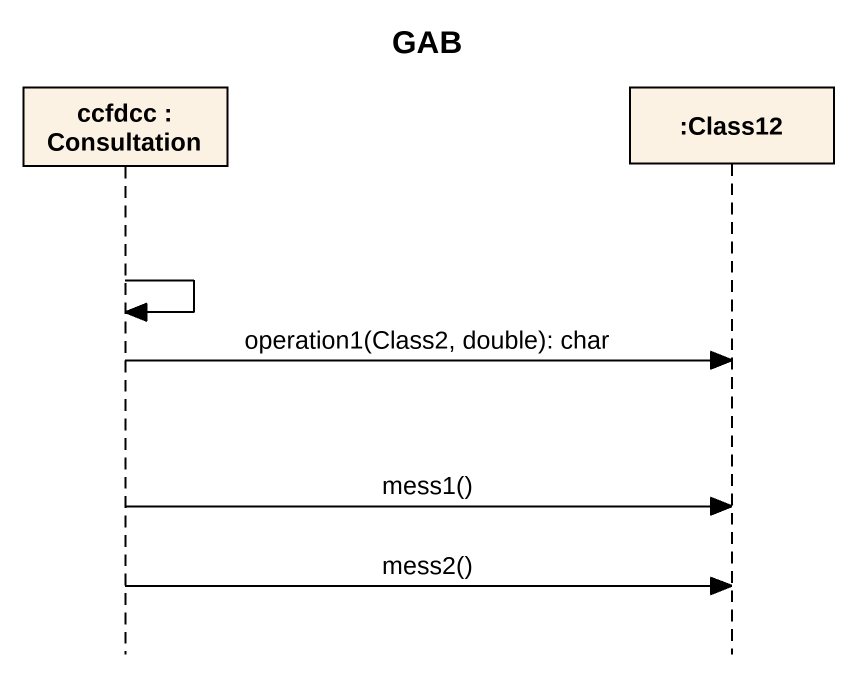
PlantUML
@startuml
title GAB
hide footbox
participant "ccfdcc : Consultation" as ccfdcc
participant ":Class12" as Class12

ccfdcc -> ccfdcc
ccfdcc -> Class12 : operation1(Class2, double): char
ccfdcc -> Class12 : mess1()
ccfdcc -> Class12 : mess2()
@enduml
